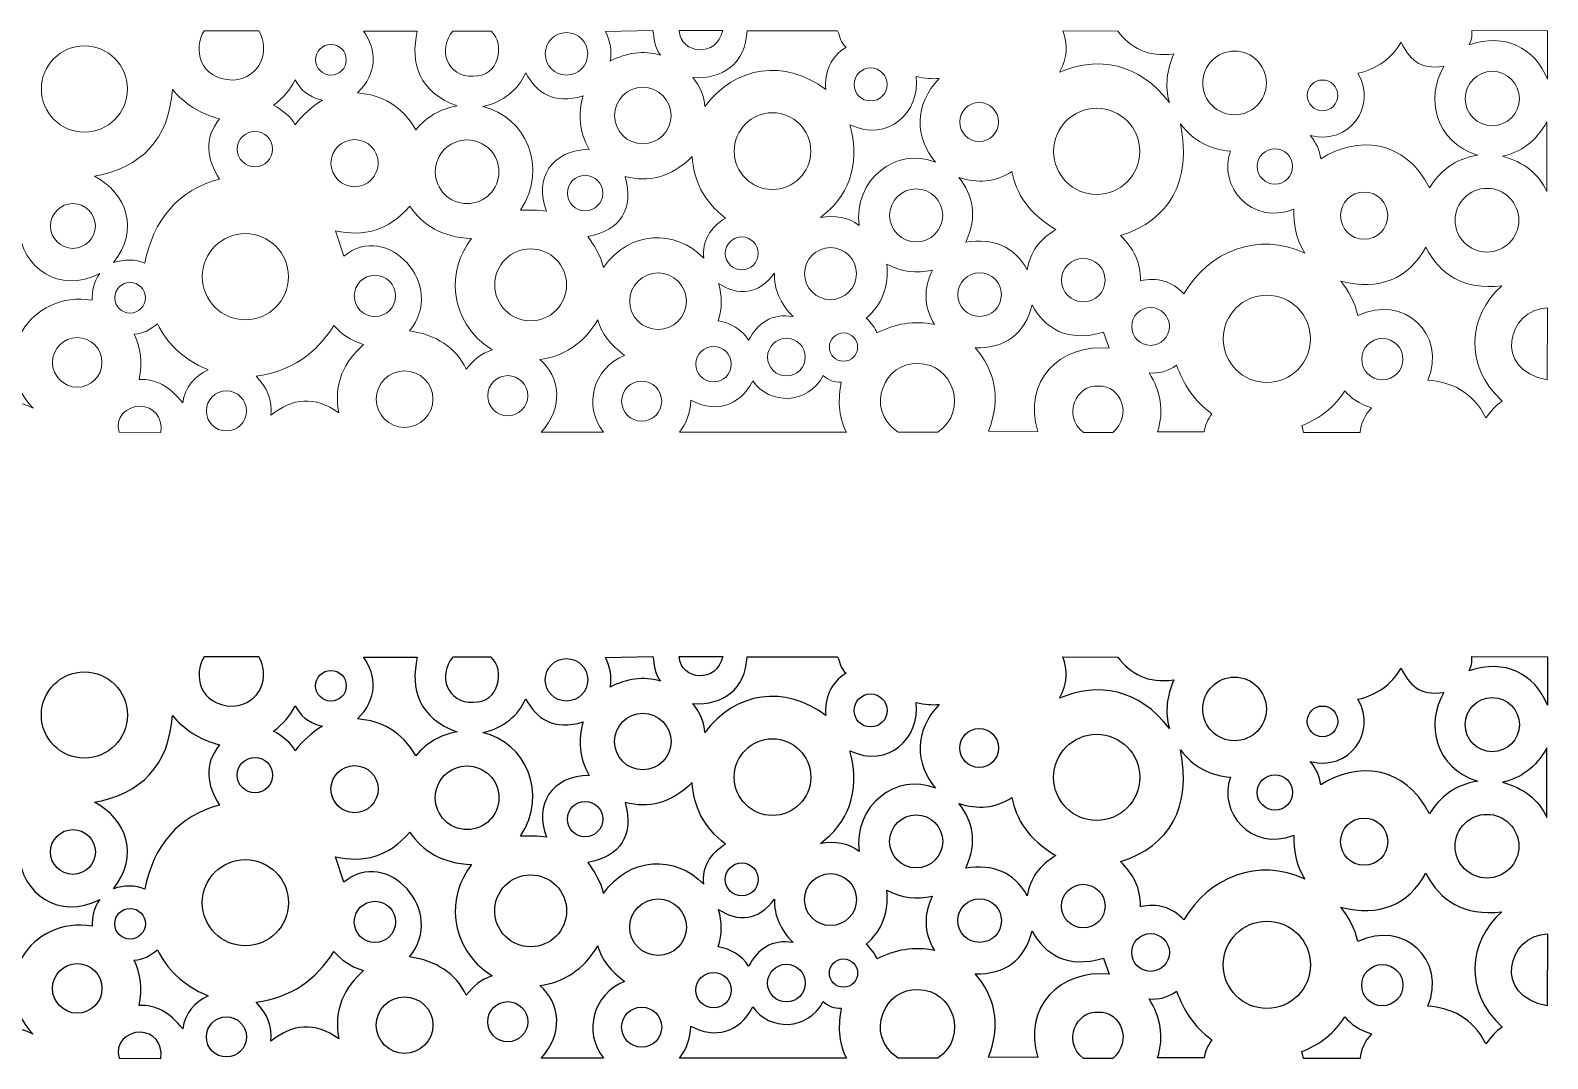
# Model space of a CAD drawing. Header units: centimetres. Extents: x -118 to 118, y -35 to 9.
# Drawn here: x 53.2 to 117.5, y -35.1 to 8.5 of the extents above; entities that cross this region are included whole.
import ezdxf

# ---------------------------------------------------------------- set-up
doc = ezdxf.new("R2010")
doc.units = ezdxf.units.CM
doc.header["$MEASUREMENT"] = 0
doc.layers.add('layer 1', color=7, linetype='Continuous')

msp = doc.modelspace()

# ---------------------------------------------------------------- linework, layer by layer
at = {"layer": 'layer 1', "color": 242, "lineweight": 9}
for centre, major_axis in [((75.93156, 7.53077), (0, 0.9)), ((55.49355, 6.03935), (0, 1.825)), ((65.94672, 7.27697), (0, 0.65)), ((104.25546, 6.29528), (0, 1.35)), ((88.82718, 6.23108), (0, 0.7)), ((115.18342, 5.63321), (0, 1.15)), ((79.16798, 4.91417), (0, 1.2)), ((107.98436, 5.77019), (0, 0.65)), ((93.4287, 4.64246), (0, 0.825)), ((98.41098, 3.39587), (0, 1.825)), ((84.66696, 3.40709), (0, 1.625)), ((62.72451, 3.49208), (0, 0.75)), ((66.94785, 2.89787), (0, 1)), ((71.72004, 2.53173), (0, 1.35)), ((105.96771, 2.75663), (0, 0.75)), ((76.72173, 1.62641), (0, 0.75)), ((90.75748, 0.68277), (0, 1.125)), ((109.74988, 0.67149), (0, 1)), ((114.95724, 0.47918), (0, 1.35)), ((55.00735, 0.23467), (0, 0.95)), ((62.31821, -1.91576), (0, 1.825)), ((83.36164, -0.92651), (0, 0.7)), ((74.41257, -2.25982), (0, 1.525)), ((87.12522, -1.7842), (0, 1.1)), ((97.84023, -2.0605), (0, 0.925)), ((67.81032, -2.72872), (0, 0.875)), ((79.81379, -2.95297), (0, 1.2)), ((93.44532, -2.67275), (0, 0.925)), ((57.43077, -2.80762), (0, 0.65)), ((105.62526, -4.54897), (0, 1.85)), ((100.69398, -4.02388), (0, 0.8)), ((55.18977, -5.54662), (0, 1.05)), ((87.67588, -4.89835), (0, 0.6)), ((82.16892, -5.62132), (0, 0.75)), ((85.25652, -5.32252), (0, 0.8)), ((110.52006, -5.40967), (0, 0.875)), ((69.06986, -7.10181), (0, 1.2)), ((73.4411, -6.95822), (0, 0.85)), ((79.11867, -7.19002), (0, 0.85)), ((61.51652, -7.60331), (0, 0.85))]:
    msp.add_ellipse(centre, major_axis=major_axis, ratio=1, dxfattribs=at)
at = {"layer": 'layer 1', "color": 177}
for centre, major_axis in [((65.94672, -19.25193), (0, 0.65)), ((75.93156, -18.99813), (0, 0.9)), ((55.49355, -20.48955), (0, 1.825)), ((104.25546, -20.23362), (0, 1.35)), ((88.82718, -20.29782), (0, 0.7)), ((115.18342, -20.89569), (0, 1.15)), ((79.16798, -21.61473), (0, 1.2)), ((107.98436, -20.75871), (0, 0.65)), ((93.4287, -21.88644), (0, 0.825)), ((84.66696, -23.12181), (0, 1.625)), ((98.41098, -23.13303), (0, 1.825)), ((62.72451, -23.03682), (0, 0.75)), ((66.94785, -23.63103), (0, 1)), ((71.72004, -23.99717), (0, 1.35)), ((105.96771, -23.77227), (0, 0.75)), ((76.72173, -24.90249), (0, 0.75)), ((90.75748, -25.84613), (0, 1.125)), ((109.74988, -25.85741), (0, 1)), ((114.95724, -26.04972), (0, 1.35)), ((55.00735, -26.29423), (0, 0.95)), ((62.31821, -28.44466), (0, 1.825)), ((83.36164, -27.45541), (0, 0.7)), ((74.41257, -28.78872), (0, 1.525)), ((87.12522, -28.3131), (0, 1.1)), ((79.81379, -29.48187), (0, 1.2)), ((93.44532, -29.20165), (0, 0.925)), ((97.84023, -28.5894), (0, 0.925)), ((57.43077, -29.33652), (0, 0.65)), ((67.81032, -29.25762), (0, 0.875)), ((105.62526, -31.07787), (0, 1.85)), ((100.69398, -30.55278), (0, 0.8)), ((87.67588, -31.42725), (0, 0.6)), ((55.18977, -32.07552), (0, 1.05)), ((82.16892, -32.15022), (0, 0.75)), ((85.25652, -31.85142), (0, 0.8)), ((110.52006, -31.93857), (0, 0.875)), ((69.06986, -33.63071), (0, 1.2)), ((73.4411, -33.48712), (0, 0.85)), ((61.51652, -34.13221), (0, 0.85)), ((79.11867, -33.71892), (0, 0.85))]:
    msp.add_ellipse(centre, major_axis=major_axis, ratio=1, dxfattribs=at)
at = {"layer": 'layer 1', "color": 242, "lineweight": 9}
for points, knots in [([(60.5671, 8.50596), (60.5671, 8.50596), (62.89474, 8.50596), (62.89474, 8.50596), (62.89474, 8.50596), (63.35702, 7.67675), (62.99193, 6.50911), (61.79938, 6.41793), (61.79938, 6.41793), (60.33256, 6.42618), (60.10454, 7.78976), (60.5671, 8.50596)], [0, 0, 0, 0, 0.25, 0.25, 0.25, 0.25, 0.5, 0.5, 0.5, 0.5, 1, 1, 1, 1]), ([(67.32852, 8.49698), (67.88893, 7.70433), (67.93876, 6.70834), (67.06707, 5.87003), (67.06707, 5.87003), (68.11805, 5.80156), (68.95842, 5.31186), (69.54462, 4.31378), (69.54462, 4.31378), (69.9897, 4.83668), (70.55617, 5.19774), (71.30007, 5.32223), (71.30007, 5.32223), (69.66045, 5.91197), (69.30192, 7.12604), (69.60687, 8.49698), (69.60687, 8.49698), (69.60687, 8.49698), (67.32852, 8.49698), (67.32852, 8.49698)], [0, 0, 0, 0, 0.16666667, 0.16666667, 0.16666667, 0.16666667, 0.33333333, 0.33333333, 0.33333333, 0.33333333, 0.5, 0.5, 0.5, 0.5, 0.66666667, 0.66666667, 0.66666667, 0.66666667, 1, 1, 1, 1]), ([(71.10961, 8.49708), (71.10961, 8.49708), (72.73872, 8.49708), (72.73872, 8.49708), (72.73872, 8.49708), (73.34222, 7.91982), (73.08438, 6.55082), (71.97208, 6.58048), (71.97208, 6.58048), (70.88373, 6.53999), (70.45477, 7.69794), (71.10961, 8.49708)], [0, 0, 0, 0, 0.25, 0.25, 0.25, 0.25, 0.5, 0.5, 0.5, 0.5, 1, 1, 1, 1]), ([(77.58281, 8.47591), (77.78422, 8.05843), (77.87762, 7.64094), (77.77851, 7.22343), (77.77851, 7.22343), (78.47948, 7.56987), (79.18918, 7.68956), (79.91164, 7.47784), (79.91164, 7.47784), (79.63821, 7.83968), (79.66369, 8.18443), (79.59852, 8.51505), (79.59852, 8.51505), (79.59852, 8.51505), (77.58281, 8.47591), (77.58281, 8.47591)], [0, 0, 0, 0, 0.2, 0.2, 0.2, 0.2, 0.4, 0.4, 0.4, 0.4, 0.6, 0.6, 0.6, 0.6, 1, 1, 1, 1]), ([(80.7063, 8.52446), (80.76562, 7.48858), (82.32627, 7.36538), (82.55445, 8.52446), (82.55445, 8.52446), (82.55445, 8.52446), (80.7063, 8.52446), (80.7063, 8.52446)], [0, 0, 0, 0, 0.33333333, 0.33333333, 0.33333333, 0.33333333, 1, 1, 1, 1]), ([(81.29497, 6.52572), (81.60421, 6.12906), (81.77304, 5.71836), (81.8015, 5.29362), (81.8015, 5.29362), (83.08829, 7.03339), (85.20652, 7.32613), (86.92156, 6.01919), (86.92156, 6.01919), (86.87998, 6.77493), (87.12358, 7.39378), (87.78403, 7.81258), (87.78403, 7.81258), (87.54955, 8.00319), (87.51869, 8.27576), (87.42809, 8.51077), (87.42809, 8.51077), (87.42809, 8.51077), (83.59489, 8.51077), (83.59489, 8.51077), (83.59489, 8.51077), (83.50248, 7.11493), (82.57839, 6.443), (81.29497, 6.52572)], [0, 0, 0, 0, 0.14285714, 0.14285714, 0.14285714, 0.14285714, 0.28571429, 0.28571429, 0.28571429, 0.28571429, 0.42857143, 0.42857143, 0.42857143, 0.42857143, 0.57142857, 0.57142857, 0.57142857, 0.57142857, 0.71428571, 0.71428571, 0.71428571, 0.71428571, 1, 1, 1, 1]), ([(96.97269, 8.50979), (97.19339, 7.94286), (97.18323, 7.35943), (96.83571, 6.75188), (96.83571, 6.75188), (98.4373, 7.45122), (100.2212, 7.14334), (101.49303, 5.4734), (101.49303, 5.4734), (101.29516, 6.15831), (101.38648, 6.84322), (101.67567, 7.5281), (101.67567, 7.5281), (100.56452, 7.36819), (99.84413, 7.79437), (99.30135, 8.48696), (99.30135, 8.48696), (99.30135, 8.48696), (96.97269, 8.50979), (96.97269, 8.50979)], [0, 0, 0, 0, 0.16666667, 0.16666667, 0.16666667, 0.16666667, 0.33333333, 0.33333333, 0.33333333, 0.33333333, 0.5, 0.5, 0.5, 0.5, 0.66666667, 0.66666667, 0.66666667, 0.66666667, 1, 1, 1, 1]), ([(114.3082, 8.51737), (114.34078, 8.26738), (114.29714, 8.11194), (114.20388, 7.90449), (114.20388, 7.90449), (115.71274, 8.42645), (116.95479, 7.80866), (117.52908, 6.45705), (117.52908, 6.45705), (117.52908, 6.45705), (117.52256, 8.51085), (117.52256, 8.51085), (117.52256, 8.51085), (117.52256, 8.51085), (114.3082, 8.51737), (114.3082, 8.51737)], [0, 0, 0, 0, 0.2, 0.2, 0.2, 0.2, 0.4, 0.4, 0.4, 0.4, 0.6, 0.6, 0.6, 0.6, 1, 1, 1, 1]), ([(107.4666, 4.07253), (107.72277, 3.7739), (107.85845, 3.43911), (107.91172, 3.07957), (107.91172, 3.07957), (109.41129, 4.05405), (111.49935, 3.93245), (112.517, 1.84693), (112.517, 1.84693), (112.9627, 2.56667), (113.59803, 3.08219), (114.5714, 3.23365), (114.5714, 3.23365), (112.73544, 3.80198), (112.34279, 5.64251), (113.13332, 7.00005), (113.13332, 7.00005), (112.10258, 6.82626), (111.63807, 7.34853), (111.3186, 8.02725), (111.3186, 8.02725), (110.89405, 7.31715), (110.27647, 6.88789), (109.48676, 6.70901), (109.48676, 6.70901), (110.31619, 5.26316), (109.09811, 3.64668), (107.4666, 4.07253)], [0, 0, 0, 0, 0.125, 0.125, 0.125, 0.125, 0.25, 0.25, 0.25, 0.25, 0.375, 0.375, 0.375, 0.375, 0.5, 0.5, 0.5, 0.5, 0.625, 0.625, 0.625, 0.625, 0.75, 0.75, 0.75, 0.75, 1, 1, 1, 1]), ([(74.20355, 6.73107), (73.87955, 6.00436), (73.2909, 5.50925), (72.38278, 5.29362), (72.38278, 5.29362), (74.18334, 4.87394), (75.1828, 2.74748), (73.98451, 0.89913), (73.98451, 0.89913), (74.34957, 0.91849), (74.71463, 0.91164), (75.07971, 0.85806), (75.07971, 0.85806), (74.5572, 2.23279), (75.28731, 3.47174), (76.90048, 3.47285), (76.90048, 3.47285), (76.46466, 4.23037), (76.41902, 4.98789), (76.64037, 5.74539), (76.64037, 5.74539), (75.39674, 5.3756), (74.65294, 5.85935), (74.20355, 6.73107)], [0, 0, 0, 0, 0.14285714, 0.14285714, 0.14285714, 0.14285714, 0.28571429, 0.28571429, 0.28571429, 0.28571429, 0.42857143, 0.42857143, 0.42857143, 0.42857143, 0.57142857, 0.57142857, 0.57142857, 0.57142857, 0.71428571, 0.71428571, 0.71428571, 0.71428571, 1, 1, 1, 1]), ([(90.75748, 6.57205), (90.93013, 5.04408), (89.57481, 3.77434), (87.9498, 4.51765), (87.9498, 4.51765), (88.43631, 2.71862), (87.82285, 1.4546), (86.70004, 0.59717), (86.70004, 0.59717), (87.30782, 0.68282), (87.87278, 0.62579), (88.34356, 0.25477), (88.34356, 0.25477), (88.08366, 2.18674), (89.90974, 3.61348), (91.57924, 2.94261), (91.57924, 2.94261), (90.69754, 3.95697), (90.6633, 5.3808), (91.73332, 6.48645), (91.73332, 6.48645), (91.44626, 6.45854), (91.12633, 6.48326), (90.75748, 6.57205)], [0, 0, 0, 0, 0.14285714, 0.14285714, 0.14285714, 0.14285714, 0.28571429, 0.28571429, 0.28571429, 0.28571429, 0.42857143, 0.42857143, 0.42857143, 0.42857143, 0.57142857, 0.57142857, 0.57142857, 0.57142857, 0.71428571, 0.71428571, 0.71428571, 0.71428571, 1, 1, 1, 1]), ([(59.22244, 6.02421), (59.08762, 3.88209), (57.88497, 2.70508), (55.91828, 2.34341), (55.91828, 2.34341), (57.27821, 1.63666), (57.84555, 0.05992), (56.72292, -1.32027), (56.72292, -1.32027), (57.18935, -1.18745), (57.64056, -1.15359), (58.05828, -1.33739), (58.05828, -1.33739), (58.4064, 0.48875), (59.49635, 1.77847), (61.22548, 2.22357), (61.22548, 2.22357), (60.68606, 3.07388), (60.53195, 3.92417), (61.22548, 4.77445), (61.22548, 4.77445), (60.36376, 4.99702), (59.71891, 5.43643), (59.22244, 6.02421)], [0, 0, 0, 0, 0.14285714, 0.14285714, 0.14285714, 0.14285714, 0.28571429, 0.28571429, 0.28571429, 0.28571429, 0.42857143, 0.42857143, 0.42857143, 0.42857143, 0.57142857, 0.57142857, 0.57142857, 0.57142857, 0.71428571, 0.71428571, 0.71428571, 0.71428571, 1, 1, 1, 1]), ([(64.43182, 6.43194), (64.21642, 6.01766), (63.92807, 5.64714), (63.50969, 5.3546), (63.50969, 5.3546), (63.9206, 5.12207), (64.25538, 4.85783), (64.42269, 4.52377), (64.42269, 4.52377), (64.75325, 4.94936), (65.13898, 5.30137), (65.59133, 5.56459), (65.59133, 5.56459), (64.9394, 5.70895), (64.63671, 6.04379), (64.43182, 6.43194)], [0, 0, 0, 0, 0.2, 0.2, 0.2, 0.2, 0.4, 0.4, 0.4, 0.4, 0.6, 0.6, 0.6, 0.6, 1, 1, 1, 1]), ([(101.96703, 4.56191), (102.43019, 2.12872), (101.52346, 0.49137), (99.42293, -0.17403), (99.42293, -0.17403), (99.94312, -0.68777), (100.2921, -1.29118), (100.26444, -2.09189), (100.26444, -2.09189), (100.9787, -1.93345), (101.59842, -2.09409), (102.10402, -2.63985), (102.10402, -2.63985), (103.1764, -0.8229), (105.2657, 0.01032), (107.23136, -0.91769), (107.23136, -0.91769), (106.85469, -0.29795), (106.74704, 0.32176), (106.76168, 0.94146), (106.76168, 0.94146), (104.96439, 0.24093), (103.54231, 1.9093), (104.08059, 3.40728), (104.08059, 3.40728), (103.21184, 3.47634), (102.49672, 3.84086), (101.96703, 4.56191)], [0, 0, 0, 0, 0.125, 0.125, 0.125, 0.125, 0.25, 0.25, 0.25, 0.25, 0.375, 0.375, 0.375, 0.375, 0.5, 0.5, 0.5, 0.5, 0.625, 0.625, 0.625, 0.625, 0.75, 0.75, 0.75, 0.75, 1, 1, 1, 1]), ([(117.49159, 4.64938), (117.49159, 4.64938), (117.49159, 1.69419), (117.49159, 1.69419), (117.49159, 1.69419), (117.1417, 2.45106), (116.51795, 2.9493), (115.62035, 3.1889), (115.62035, 3.1889), (116.38674, 3.36195), (117.02951, 3.80696), (117.49159, 4.64938)], [0, 0, 0, 0, 0.25, 0.25, 0.25, 0.25, 0.5, 0.5, 0.5, 0.5, 1, 1, 1, 1]), ([(76.83915, -0.21317), (78.22861, 0.0608), (78.79614, 0.92839), (78.42432, 2.33093), (78.42432, 2.33093), (79.39465, 2.07324), (80.34379, 2.28197), (81.26197, 3.17244), (81.26197, 3.17244), (81.31578, 2.18251), (81.73, 1.2986), (82.67101, 0.56963), (82.67101, 0.56963), (82.02192, 0.14887), (81.66965, -0.39908), (81.75122, -1.13296), (81.75122, -1.13296), (80.55092, 0.11954), (78.6031, 0.04777), (77.50453, -1.52436), (77.50453, -1.52436), (77.37752, -1.0083), (77.10134, -0.58377), (76.83915, -0.21317)], [0, 0, 0, 0, 0.14285714, 0.14285714, 0.14285714, 0.14285714, 0.28571429, 0.28571429, 0.28571429, 0.28571429, 0.42857143, 0.42857143, 0.42857143, 0.42857143, 0.57142857, 0.57142857, 0.57142857, 0.57142857, 0.71428571, 0.71428571, 0.71428571, 0.71428571, 1, 1, 1, 1]), ([(92.5722, 2.29205), (93.14868, 1.51884), (93.38268, 0.64574), (92.86324, -0.44715), (92.86324, -0.44715), (94.00885, -0.2845), (94.91334, -0.60406), (95.46548, -1.62843), (95.46548, -1.62843), (95.5739, -0.89797), (95.97906, -0.32729), (96.681, 0.08357), (96.681, 0.08357), (95.49386, 0.7769), (94.99741, 1.6272), (94.81492, 2.54885), (94.81492, 2.54885), (94.11585, 2.07519), (93.36256, 2.03524), (92.5722, 2.29205)], [0, 0, 0, 0, 0.16666667, 0.16666667, 0.16666667, 0.16666667, 0.33333333, 0.33333333, 0.33333333, 0.33333333, 0.5, 0.5, 0.5, 0.5, 0.66666667, 0.66666667, 0.66666667, 0.66666667, 1, 1, 1, 1]), ([(66.13892, 0.03221), (66.13892, 0.03221), (66.49844, -1.04635), (66.49844, -1.04635), (66.49844, -1.04635), (68.30891, 0.49162), (70.89117, -2.29322), (69.27188, -4.21355), (69.27188, -4.21355), (70.42151, -4.3701), (71.22614, -4.91222), (71.6858, -5.83995), (71.6858, -5.83995), (71.95472, -5.45903), (72.30709, -5.17084), (72.78148, -5.01819), (72.78148, -5.01819), (70.85508, -3.79409), (70.88941, -1.56849), (71.90836, -0.29307), (71.90836, -0.29307), (70.64995, -0.24752), (69.84532, 0.26609), (69.289, 1.07653), (69.289, 1.07653), (68.38448, 0.02506), (67.31733, -0.2403), (66.13892, 0.03221)], [0, 0, 0, 0, 0.125, 0.125, 0.125, 0.125, 0.25, 0.25, 0.25, 0.25, 0.375, 0.375, 0.375, 0.375, 0.5, 0.5, 0.5, 0.5, 0.625, 0.625, 0.625, 0.625, 0.75, 0.75, 0.75, 0.75, 1, 1, 1, 1]), ([(48.48222, -0.25231), (48.76764, -1.01389), (48.77742, -1.75429), (48.38437, -2.46372), (48.38437, -2.46372), (50.68401, -2.19621), (51.88432, -5.62746), (49.46072, -6.82783), (49.46072, -6.82783), (49.95156, -7.19642), (50.35273, -7.6139), (50.55664, -8.13902), (50.55664, -8.13902), (51.18622, -7.35799), (52.24943, -6.88187), (53.31601, -7.49321), (53.31601, -7.49321), (51.32578, -5.31637), (53.25368, -2.45982), (55.82097, -2.91383), (55.82097, -2.91383), (55.84331, -2.53547), (55.84151, -2.16517), (56.15366, -1.77877), (56.15366, -1.77877), (54.39504, -2.6567), (52.85084, -1.53248), (52.70934, 0.11952), (52.70934, 0.11952), (51.30029, -1.0321), (49.71512, -0.96681), (48.48222, -0.25231)], [0, 0, 0, 0, 0.11111111, 0.11111111, 0.11111111, 0.11111111, 0.22222222, 0.22222222, 0.22222222, 0.22222222, 0.33333333, 0.33333333, 0.33333333, 0.33333333, 0.44444444, 0.44444444, 0.44444444, 0.44444444, 0.55555556, 0.55555556, 0.55555556, 0.55555556, 0.66666667, 0.66666667, 0.66666667, 0.66666667, 0.77777778, 0.77777778, 0.77777778, 0.77777778, 1, 1, 1, 1]), ([(108.76772, -2.10779), (109.09264, -2.52891), (109.35666, -2.99572), (109.48676, -3.56299), (109.48676, -3.56299), (111.4099, -2.62138), (113.27026, -4.37332), (112.44852, -6.30219), (112.44852, -6.30219), (113.45009, -6.37341), (114.32321, -6.77284), (114.9138, -7.89435), (114.9138, -7.89435), (115.11541, -7.6185), (115.33136, -7.36518), (115.5986, -7.19243), (115.5986, -7.19243), (113.94894, -5.66303), (114.16589, -3.5858), (115.58148, -2.29611), (115.58148, -2.29611), (113.9593, -2.50304), (112.98062, -1.83251), (112.36292, -0.66971), (112.36292, -0.66971), (111.64388, -2.00507), (110.377, -2.51867), (108.76772, -2.10779)], [0, 0, 0, 0, 0.125, 0.125, 0.125, 0.125, 0.25, 0.25, 0.25, 0.25, 0.375, 0.375, 0.375, 0.375, 0.5, 0.5, 0.5, 0.5, 0.625, 0.625, 0.625, 0.625, 0.75, 0.75, 0.75, 0.75, 1, 1, 1, 1]), ([(84.74607, -1.76182), (84.09972, -2.68312), (83.18465, -2.73707), (82.38057, -2.19757), (82.38057, -2.19757), (82.51756, -2.72877), (82.55078, -3.25997), (82.35567, -3.79117), (82.35567, -3.79117), (82.92007, -3.87831), (83.35167, -4.14806), (83.65047, -4.60042), (83.65047, -4.60042), (84.04882, -3.89067), (84.61321, -3.45075), (85.54287, -3.60442), (85.54287, -3.60442), (84.99507, -3.07322), (84.72947, -2.45902), (84.74607, -1.76182)], [0, 0, 0, 0, 0.16666667, 0.16666667, 0.16666667, 0.16666667, 0.33333333, 0.33333333, 0.33333333, 0.33333333, 0.5, 0.5, 0.5, 0.5, 0.66666667, 0.66666667, 0.66666667, 0.66666667, 1, 1, 1, 1]), ([(89.51553, -1.38406), (89.59143, -2.32253), (89.3238, -3.09561), (88.64154, -3.66907), (88.64154, -3.66907), (88.849, -3.87617), (89.01383, -4.08324), (89.09433, -4.29034), (89.09433, -4.29034), (89.85775, -3.92), (90.66153, -3.75152), (91.53729, -3.94285), (91.53729, -3.94285), (91.05815, -3.14431), (91.07922, -2.37913), (91.44252, -1.63678), (91.44252, -1.63678), (90.7721, -1.79122), (90.12977, -1.70698), (89.51553, -1.38406)], [0, 0, 0, 0, 0.16666667, 0.16666667, 0.16666667, 0.16666667, 0.33333333, 0.33333333, 0.33333333, 0.33333333, 0.5, 0.5, 0.5, 0.5, 0.66666667, 0.66666667, 0.66666667, 0.66666667, 1, 1, 1, 1]), ([(95.67092, -3.10075), (95.36062, -4.37048), (94.52603, -4.94113), (93.257, -4.93259), (93.257, -4.93259), (94.05556, -5.82985), (94.39951, -7.01963), (93.82196, -8.45931), (93.82196, -8.45931), (93.82196, -8.45931), (95.9106, -8.47643), (95.9106, -8.47643), (95.9106, -8.47643), (95.25717, -6.36493), (96.86073, -4.72141), (98.94084, -4.94971), (98.94084, -4.94971), (98.94084, -4.94971), (98.70116, -4.26491), (98.70116, -4.26491), (98.70116, -4.26491), (97.16288, -4.72193), (96.20996, -4.10548), (95.67092, -3.10075)], [0, 0, 0, 0, 0.14285714, 0.14285714, 0.14285714, 0.14285714, 0.28571429, 0.28571429, 0.28571429, 0.28571429, 0.42857143, 0.42857143, 0.42857143, 0.42857143, 0.57142857, 0.57142857, 0.57142857, 0.57142857, 0.71428571, 0.71428571, 0.71428571, 0.71428571, 1, 1, 1, 1]), ([(77.26362, -3.74137), (76.64735, -4.76383), (75.8132, -5.29605), (74.79852, -5.42212), (74.79852, -5.42212), (75.66905, -6.15823), (75.82055, -7.45405), (74.86077, -8.49727), (74.86077, -8.49727), (74.86077, -8.49727), (77.50017, -8.49727), (77.50017, -8.49727), (77.50017, -8.49727), (76.61958, -7.3778), (77.06935, -5.79042), (78.39657, -5.24782), (78.39657, -5.24782), (77.81661, -4.82348), (77.41197, -4.33169), (77.26362, -3.74137)], [0, 0, 0, 0, 0.16666667, 0.16666667, 0.16666667, 0.16666667, 0.33333333, 0.33333333, 0.33333333, 0.33333333, 0.5, 0.5, 0.5, 0.5, 0.66666667, 0.66666667, 0.66666667, 0.66666667, 1, 1, 1, 1]), ([(117.52692, -3.23092), (115.82292, -3.28693), (115.18786, -5.88068), (117.50202, -6.28117), (117.50202, -6.28117), (117.50202, -6.28117), (117.52692, -3.23092), (117.52692, -3.23092)], [0, 0, 0, 0, 0.33333333, 0.33333333, 0.33333333, 0.33333333, 1, 1, 1, 1]), ([(57.60963, -4.35352), (57.88384, -4.92433), (57.96721, -5.55875), (57.82023, -6.26998), (57.82023, -6.26998), (58.49831, -6.226), (59.11256, -6.55594), (59.66298, -7.2598), (59.66298, -7.2598), (59.76163, -6.5735), (60.1641, -6.14429), (60.73704, -5.85931), (60.73704, -5.85931), (59.61022, -5.38374), (58.98546, -4.69576), (58.58892, -3.91126), (58.58892, -3.91126), (58.28881, -4.16399), (57.96589, -4.32546), (57.60963, -4.35352)], [0, 0, 0, 0, 0.16666667, 0.16666667, 0.16666667, 0.16666667, 0.33333333, 0.33333333, 0.33333333, 0.33333333, 0.5, 0.5, 0.5, 0.5, 0.66666667, 0.66666667, 0.66666667, 0.66666667, 1, 1, 1, 1]), ([(66.07169, -3.9882), (65.32797, -5.16659), (64.27249, -5.93649), (62.7724, -6.12384), (62.7724, -6.12384), (63.24558, -6.60672), (63.46364, -7.15724), (63.40214, -7.78033), (63.40214, -7.78033), (64.31155, -7.06377), (65.26334, -6.94053), (66.27704, -7.6845), (66.27704, -7.6845), (66.04147, -6.42358), (66.52326, -5.52137), (67.33117, -4.78222), (67.33117, -4.78222), (66.75629, -4.62606), (66.38542, -4.32712), (66.07169, -3.9882)], [0, 0, 0, 0, 0.16666667, 0.16666667, 0.16666667, 0.16666667, 0.33333333, 0.33333333, 0.33333333, 0.33333333, 0.5, 0.5, 0.5, 0.5, 0.66666667, 0.66666667, 0.66666667, 0.66666667, 1, 1, 1, 1]), ([(89.99991, -8.50234), (89.99991, -8.50234), (91.67418, -8.50234), (91.67418, -8.50234), (91.67418, -8.50234), (93.01335, -7.58446), (92.3008, -5.57324), (90.83178, -5.59606), (90.83178, -5.59606), (89.4725, -5.5013), (88.48795, -7.48445), (89.99991, -8.50234)], [0, 0, 0, 0, 0.25, 0.25, 0.25, 0.25, 0.5, 0.5, 0.5, 0.5, 1, 1, 1, 1]), ([(101.79988, -5.66875), (101.42401, -5.92324), (101.03597, -6.03167), (100.63572, -5.99403), (100.63572, -5.99403), (101.10936, -6.75872), (101.27638, -7.58275), (100.99524, -8.49355), (100.99524, -8.49355), (100.99524, -8.49355), (102.96404, -8.49355), (102.96404, -8.49355), (102.96404, -8.49355), (103.00777, -8.21518), (103.12381, -7.96091), (103.28932, -7.72315), (103.28932, -7.72315), (102.51501, -7.16337), (102.08704, -6.44773), (101.79988, -5.66875)], [0, 0, 0, 0, 0.16666667, 0.16666667, 0.16666667, 0.16666667, 0.33333333, 0.33333333, 0.33333333, 0.33333333, 0.5, 0.5, 0.5, 0.5, 0.66666667, 0.66666667, 0.66666667, 0.66666667, 1, 1, 1, 1]), ([(81.20616, -7.14367), (81.1866, -7.67505), (81.0236, -8.12819), (80.71716, -8.50309), (80.71716, -8.50309), (80.71716, -8.50309), (87.79788, -8.50309), (87.79788, -8.50309), (87.79788, -8.50309), (87.44053, -7.79566), (87.44601, -7.08825), (87.58272, -6.38083), (87.58272, -6.38083), (87.28551, -6.39688), (87.03122, -6.30561), (86.81988, -6.10699), (86.81988, -6.10699), (86.14506, -7.35231), (84.54113, -7.36209), (83.8272, -6.32215), (83.8272, -6.32215), (83.26403, -7.45052), (82.20616, -7.69095), (81.20616, -7.14367)], [0, 0, 0, 0, 0.14285714, 0.14285714, 0.14285714, 0.14285714, 0.28571429, 0.28571429, 0.28571429, 0.28571429, 0.42857143, 0.42857143, 0.42857143, 0.42857143, 0.57142857, 0.57142857, 0.57142857, 0.57142857, 0.71428571, 0.71428571, 0.71428571, 0.71428571, 1, 1, 1, 1]), ([(97.84618, -8.51959), (97.84618, -8.51959), (99.09197, -8.51959), (99.09197, -8.51959), (99.09197, -8.51959), (99.95324, -7.7715), (99.43559, -6.52964), (98.48961, -6.54823), (98.48961, -6.54823), (97.53111, -6.49112), (96.93781, -7.77339), (97.84618, -8.51959)], [0, 0, 0, 0, 0.25, 0.25, 0.25, 0.25, 0.5, 0.5, 0.5, 0.5, 1, 1, 1, 1]), ([(108.93285, -6.75436), (108.50245, -7.41906), (107.90663, -7.91835), (107.11116, -8.21803), (107.11116, -8.21803), (107.11116, -8.21803), (107.17434, -8.5234), (107.17434, -8.5234), (107.17434, -8.5234), (107.17434, -8.5234), (109.57518, -8.5234), (109.57518, -8.5234), (109.57518, -8.5234), (109.60423, -8.14296), (109.77778, -7.79465), (110.05956, -7.4704), (110.05956, -7.4704), (109.52154, -7.31294), (109.18987, -7.0523), (108.93285, -6.75436)], [0, 0, 0, 0, 0.16666667, 0.16666667, 0.16666667, 0.16666667, 0.33333333, 0.33333333, 0.33333333, 0.33333333, 0.5, 0.5, 0.5, 0.5, 0.66666667, 0.66666667, 0.66666667, 0.66666667, 1, 1, 1, 1]), ([(56.9673, -8.50234), (56.7514, -7.89334), (57.31299, -7.38089), (57.86235, -7.40722), (57.86235, -7.40722), (58.41171, -7.43349), (58.81889, -7.81255), (58.73634, -8.51287), (58.73634, -8.51287), (58.73634, -8.51287), (56.9673, -8.50234), (56.9673, -8.50234)], [0, 0, 0, 0, 0.25, 0.25, 0.25, 0.25, 0.5, 0.5, 0.5, 0.5, 1, 1, 1, 1])]:
    msp.add_open_spline(points, degree=3, knots=knots, dxfattribs=at)
at = {"layer": 'layer 1', "color": 177}
for points, knots in [([(80.7063, -18.00444), (80.76562, -19.04032), (82.32627, -19.16352), (82.55445, -18.00444), (82.55445, -18.00444), (82.55445, -18.00444), (80.7063, -18.00444), (80.7063, -18.00444)], [0, 0, 0, 0, 0.33333333, 0.33333333, 0.33333333, 0.33333333, 1, 1, 1, 1]), ([(114.3082, -18.01153), (114.34078, -18.26152), (114.29714, -18.41696), (114.20388, -18.62441), (114.20388, -18.62441), (115.71274, -18.10245), (116.95479, -18.72024), (117.52908, -20.07185), (117.52908, -20.07185), (117.52908, -20.07185), (117.52256, -18.01805), (117.52256, -18.01805), (117.52256, -18.01805), (117.52256, -18.01805), (114.3082, -18.01153), (114.3082, -18.01153)], [0, 0, 0, 0, 0.2, 0.2, 0.2, 0.2, 0.4, 0.4, 0.4, 0.4, 0.6, 0.6, 0.6, 0.6, 1, 1, 1, 1]), ([(60.5671, -18.02294), (60.5671, -18.02294), (62.89474, -18.02294), (62.89474, -18.02294), (62.89474, -18.02294), (63.35702, -18.85215), (62.99193, -20.01979), (61.79938, -20.11097), (61.79938, -20.11097), (60.33256, -20.10272), (60.10454, -18.73914), (60.5671, -18.02294)], [0, 0, 0, 0, 0.25, 0.25, 0.25, 0.25, 0.5, 0.5, 0.5, 0.5, 1, 1, 1, 1]), ([(67.32852, -18.03192), (67.88893, -18.82457), (67.93876, -19.82056), (67.06707, -20.65887), (67.06707, -20.65887), (68.11805, -20.72734), (68.95842, -21.21704), (69.54462, -22.21512), (69.54462, -22.21512), (69.9897, -21.69222), (70.55617, -21.33116), (71.30007, -21.20667), (71.30007, -21.20667), (69.66045, -20.61693), (69.30192, -19.40286), (69.60687, -18.03192), (69.60687, -18.03192), (69.60687, -18.03192), (67.32852, -18.03192), (67.32852, -18.03192)], [0, 0, 0, 0, 0.16666667, 0.16666667, 0.16666667, 0.16666667, 0.33333333, 0.33333333, 0.33333333, 0.33333333, 0.5, 0.5, 0.5, 0.5, 0.66666667, 0.66666667, 0.66666667, 0.66666667, 1, 1, 1, 1]), ([(71.10961, -18.03182), (71.10961, -18.03182), (72.73872, -18.03182), (72.73872, -18.03182), (72.73872, -18.03182), (73.34222, -18.60908), (73.08438, -19.97808), (71.97208, -19.94842), (71.97208, -19.94842), (70.88373, -19.98891), (70.45477, -18.83096), (71.10961, -18.03182)], [0, 0, 0, 0, 0.25, 0.25, 0.25, 0.25, 0.5, 0.5, 0.5, 0.5, 1, 1, 1, 1]), ([(77.58281, -18.05299), (77.78422, -18.47047), (77.87762, -18.88796), (77.77851, -19.30547), (77.77851, -19.30547), (78.47948, -18.95903), (79.18918, -18.83934), (79.91164, -19.05106), (79.91164, -19.05106), (79.63821, -18.68922), (79.66369, -18.34447), (79.59852, -18.01385), (79.59852, -18.01385), (79.59852, -18.01385), (77.58281, -18.05299), (77.58281, -18.05299)], [0, 0, 0, 0, 0.2, 0.2, 0.2, 0.2, 0.4, 0.4, 0.4, 0.4, 0.6, 0.6, 0.6, 0.6, 1, 1, 1, 1]), ([(81.29497, -20.00318), (81.60421, -20.39984), (81.77304, -20.81054), (81.8015, -21.23528), (81.8015, -21.23528), (83.08829, -19.49551), (85.20652, -19.20277), (86.92156, -20.50971), (86.92156, -20.50971), (86.87998, -19.75397), (87.12358, -19.13512), (87.78403, -18.71632), (87.78403, -18.71632), (87.54955, -18.52571), (87.51869, -18.25314), (87.42809, -18.01813), (87.42809, -18.01813), (87.42809, -18.01813), (83.59489, -18.01813), (83.59489, -18.01813), (83.59489, -18.01813), (83.50248, -19.41397), (82.57839, -20.0859), (81.29497, -20.00318)], [0, 0, 0, 0, 0.14285714, 0.14285714, 0.14285714, 0.14285714, 0.28571429, 0.28571429, 0.28571429, 0.28571429, 0.42857143, 0.42857143, 0.42857143, 0.42857143, 0.57142857, 0.57142857, 0.57142857, 0.57142857, 0.71428571, 0.71428571, 0.71428571, 0.71428571, 1, 1, 1, 1]), ([(96.97269, -18.01911), (97.19339, -18.58604), (97.18323, -19.16947), (96.83571, -19.77702), (96.83571, -19.77702), (98.4373, -19.07768), (100.2212, -19.38556), (101.49303, -21.0555), (101.49303, -21.0555), (101.29516, -20.37059), (101.38648, -19.68568), (101.67567, -19.0008), (101.67567, -19.0008), (100.56452, -19.16071), (99.84413, -18.73453), (99.30135, -18.04194), (99.30135, -18.04194), (99.30135, -18.04194), (96.97269, -18.01911), (96.97269, -18.01911)], [0, 0, 0, 0, 0.16666667, 0.16666667, 0.16666667, 0.16666667, 0.33333333, 0.33333333, 0.33333333, 0.33333333, 0.5, 0.5, 0.5, 0.5, 0.66666667, 0.66666667, 0.66666667, 0.66666667, 1, 1, 1, 1]), ([(107.4666, -22.45637), (107.72277, -22.755), (107.85845, -23.08979), (107.91172, -23.44933), (107.91172, -23.44933), (109.41129, -22.47485), (111.49935, -22.59645), (112.517, -24.68197), (112.517, -24.68197), (112.9627, -23.96223), (113.59803, -23.44671), (114.5714, -23.29525), (114.5714, -23.29525), (112.73544, -22.72692), (112.34279, -20.88639), (113.13332, -19.52885), (113.13332, -19.52885), (112.10258, -19.70264), (111.63807, -19.18037), (111.3186, -18.50165), (111.3186, -18.50165), (110.89405, -19.21175), (110.27647, -19.64101), (109.48676, -19.81989), (109.48676, -19.81989), (110.31619, -21.26574), (109.09811, -22.88222), (107.4666, -22.45637)], [0, 0, 0, 0, 0.125, 0.125, 0.125, 0.125, 0.25, 0.25, 0.25, 0.25, 0.375, 0.375, 0.375, 0.375, 0.5, 0.5, 0.5, 0.5, 0.625, 0.625, 0.625, 0.625, 0.75, 0.75, 0.75, 0.75, 1, 1, 1, 1]), ([(74.20355, -19.79783), (73.87955, -20.52454), (73.2909, -21.01965), (72.38278, -21.23528), (72.38278, -21.23528), (74.18334, -21.65496), (75.1828, -23.78142), (73.98451, -25.62977), (73.98451, -25.62977), (74.34957, -25.61041), (74.71463, -25.61726), (75.07971, -25.67084), (75.07971, -25.67084), (74.5572, -24.29611), (75.28731, -23.05716), (76.90048, -23.05605), (76.90048, -23.05605), (76.46466, -22.29853), (76.41902, -21.54101), (76.64037, -20.78351), (76.64037, -20.78351), (75.39674, -21.1533), (74.65294, -20.66955), (74.20355, -19.79783)], [0, 0, 0, 0, 0.14285714, 0.14285714, 0.14285714, 0.14285714, 0.28571429, 0.28571429, 0.28571429, 0.28571429, 0.42857143, 0.42857143, 0.42857143, 0.42857143, 0.57142857, 0.57142857, 0.57142857, 0.57142857, 0.71428571, 0.71428571, 0.71428571, 0.71428571, 1, 1, 1, 1]), ([(59.22244, -20.50469), (59.08762, -22.64681), (57.88497, -23.82382), (55.91828, -24.18549), (55.91828, -24.18549), (57.27821, -24.89224), (57.84555, -26.46898), (56.72292, -27.84917), (56.72292, -27.84917), (57.18935, -27.71635), (57.64056, -27.68249), (58.05828, -27.86629), (58.05828, -27.86629), (58.4064, -26.04015), (59.49635, -24.75043), (61.22548, -24.30533), (61.22548, -24.30533), (60.68606, -23.45502), (60.53195, -22.60473), (61.22548, -21.75445), (61.22548, -21.75445), (60.36376, -21.53188), (59.71891, -21.09247), (59.22244, -20.50469)], [0, 0, 0, 0, 0.14285714, 0.14285714, 0.14285714, 0.14285714, 0.28571429, 0.28571429, 0.28571429, 0.28571429, 0.42857143, 0.42857143, 0.42857143, 0.42857143, 0.57142857, 0.57142857, 0.57142857, 0.57142857, 0.71428571, 0.71428571, 0.71428571, 0.71428571, 1, 1, 1, 1]), ([(64.43182, -20.09696), (64.21642, -20.51124), (63.92807, -20.88176), (63.50969, -21.1743), (63.50969, -21.1743), (63.9206, -21.40683), (64.25538, -21.67107), (64.42269, -22.00513), (64.42269, -22.00513), (64.75325, -21.57954), (65.13898, -21.22753), (65.59133, -20.96431), (65.59133, -20.96431), (64.9394, -20.81995), (64.63671, -20.48511), (64.43182, -20.09696)], [0, 0, 0, 0, 0.2, 0.2, 0.2, 0.2, 0.4, 0.4, 0.4, 0.4, 0.6, 0.6, 0.6, 0.6, 1, 1, 1, 1]), ([(90.75748, -19.95685), (90.93013, -21.48482), (89.57481, -22.75456), (87.9498, -22.01125), (87.9498, -22.01125), (88.43631, -23.81028), (87.82285, -25.0743), (86.70004, -25.93173), (86.70004, -25.93173), (87.30782, -25.84608), (87.87278, -25.90311), (88.34356, -26.27413), (88.34356, -26.27413), (88.08366, -24.34216), (89.90974, -22.91542), (91.57924, -23.58629), (91.57924, -23.58629), (90.69754, -22.57193), (90.6633, -21.1481), (91.73332, -20.04245), (91.73332, -20.04245), (91.44626, -20.07036), (91.12633, -20.04564), (90.75748, -19.95685)], [0, 0, 0, 0, 0.14285714, 0.14285714, 0.14285714, 0.14285714, 0.28571429, 0.28571429, 0.28571429, 0.28571429, 0.42857143, 0.42857143, 0.42857143, 0.42857143, 0.57142857, 0.57142857, 0.57142857, 0.57142857, 0.71428571, 0.71428571, 0.71428571, 0.71428571, 1, 1, 1, 1]), ([(101.96703, -21.96699), (102.43019, -24.40018), (101.52346, -26.03753), (99.42293, -26.70293), (99.42293, -26.70293), (99.94312, -27.21667), (100.2921, -27.82008), (100.26444, -28.62079), (100.26444, -28.62079), (100.9787, -28.46235), (101.59842, -28.62299), (102.10402, -29.16875), (102.10402, -29.16875), (103.1764, -27.3518), (105.2657, -26.51858), (107.23136, -27.44659), (107.23136, -27.44659), (106.85469, -26.82685), (106.74704, -26.20714), (106.76168, -25.58744), (106.76168, -25.58744), (104.96439, -26.28797), (103.54231, -24.6196), (104.08059, -23.12162), (104.08059, -23.12162), (103.21184, -23.05256), (102.49672, -22.68804), (101.96703, -21.96699)], [0, 0, 0, 0, 0.125, 0.125, 0.125, 0.125, 0.25, 0.25, 0.25, 0.25, 0.375, 0.375, 0.375, 0.375, 0.5, 0.5, 0.5, 0.5, 0.625, 0.625, 0.625, 0.625, 0.75, 0.75, 0.75, 0.75, 1, 1, 1, 1]), ([(117.49159, -21.87952), (117.49159, -21.87952), (117.49159, -24.83471), (117.49159, -24.83471), (117.49159, -24.83471), (117.1417, -24.07784), (116.51795, -23.5796), (115.62035, -23.34), (115.62035, -23.34), (116.38674, -23.16695), (117.02951, -22.72194), (117.49159, -21.87952)], [0, 0, 0, 0, 0.25, 0.25, 0.25, 0.25, 0.5, 0.5, 0.5, 0.5, 1, 1, 1, 1]), ([(76.83915, -26.74207), (78.22861, -26.4681), (78.79614, -25.60051), (78.42432, -24.19797), (78.42432, -24.19797), (79.39465, -24.45566), (80.34379, -24.24693), (81.26197, -23.35646), (81.26197, -23.35646), (81.31578, -24.34639), (81.73, -25.2303), (82.67101, -25.95927), (82.67101, -25.95927), (82.02192, -26.38003), (81.66965, -26.92798), (81.75122, -27.66186), (81.75122, -27.66186), (80.55092, -26.40936), (78.6031, -26.48113), (77.50453, -28.05326), (77.50453, -28.05326), (77.37752, -27.5372), (77.10134, -27.11267), (76.83915, -26.74207)], [0, 0, 0, 0, 0.14285714, 0.14285714, 0.14285714, 0.14285714, 0.28571429, 0.28571429, 0.28571429, 0.28571429, 0.42857143, 0.42857143, 0.42857143, 0.42857143, 0.57142857, 0.57142857, 0.57142857, 0.57142857, 0.71428571, 0.71428571, 0.71428571, 0.71428571, 1, 1, 1, 1]), ([(92.5722, -24.23685), (93.14868, -25.01006), (93.38268, -25.88316), (92.86324, -26.97605), (92.86324, -26.97605), (94.00885, -26.8134), (94.91334, -27.13296), (95.46548, -28.15733), (95.46548, -28.15733), (95.5739, -27.42687), (95.97906, -26.85619), (96.681, -26.44533), (96.681, -26.44533), (95.49386, -25.752), (94.99741, -24.9017), (94.81492, -23.98005), (94.81492, -23.98005), (94.11585, -24.45371), (93.36256, -24.49366), (92.5722, -24.23685)], [0, 0, 0, 0, 0.16666667, 0.16666667, 0.16666667, 0.16666667, 0.33333333, 0.33333333, 0.33333333, 0.33333333, 0.5, 0.5, 0.5, 0.5, 0.66666667, 0.66666667, 0.66666667, 0.66666667, 1, 1, 1, 1]), ([(66.13892, -26.49669), (66.13892, -26.49669), (66.49844, -27.57525), (66.49844, -27.57525), (66.49844, -27.57525), (68.30891, -26.03728), (70.89117, -28.82212), (69.27188, -30.74245), (69.27188, -30.74245), (70.42151, -30.899), (71.22614, -31.44112), (71.6858, -32.36885), (71.6858, -32.36885), (71.95472, -31.98793), (72.30709, -31.69974), (72.78148, -31.54709), (72.78148, -31.54709), (70.85508, -30.32299), (70.88941, -28.09739), (71.90836, -26.82197), (71.90836, -26.82197), (70.64995, -26.77642), (69.84532, -26.26281), (69.289, -25.45237), (69.289, -25.45237), (68.38448, -26.50384), (67.31733, -26.7692), (66.13892, -26.49669)], [0, 0, 0, 0, 0.125, 0.125, 0.125, 0.125, 0.25, 0.25, 0.25, 0.25, 0.375, 0.375, 0.375, 0.375, 0.5, 0.5, 0.5, 0.5, 0.625, 0.625, 0.625, 0.625, 0.75, 0.75, 0.75, 0.75, 1, 1, 1, 1]), ([(48.48222, -26.78121), (48.76764, -27.54279), (48.77742, -28.28319), (48.38437, -28.99262), (48.38437, -28.99262), (50.68401, -28.72511), (51.88432, -32.15636), (49.46072, -33.35673), (49.46072, -33.35673), (49.95156, -33.72532), (50.35273, -34.1428), (50.55664, -34.66792), (50.55664, -34.66792), (51.18622, -33.88689), (52.24943, -33.41077), (53.31601, -34.02211), (53.31601, -34.02211), (51.32578, -31.84527), (53.25368, -28.98872), (55.82097, -29.44273), (55.82097, -29.44273), (55.84331, -29.06437), (55.84151, -28.69407), (56.15366, -28.30767), (56.15366, -28.30767), (54.39504, -29.1856), (52.85084, -28.06138), (52.70934, -26.40938), (52.70934, -26.40938), (51.30029, -27.561), (49.71512, -27.49571), (48.48222, -26.78121)], [0, 0, 0, 0, 0.11111111, 0.11111111, 0.11111111, 0.11111111, 0.22222222, 0.22222222, 0.22222222, 0.22222222, 0.33333333, 0.33333333, 0.33333333, 0.33333333, 0.44444444, 0.44444444, 0.44444444, 0.44444444, 0.55555556, 0.55555556, 0.55555556, 0.55555556, 0.66666667, 0.66666667, 0.66666667, 0.66666667, 0.77777778, 0.77777778, 0.77777778, 0.77777778, 1, 1, 1, 1]), ([(108.76772, -28.63669), (109.09264, -29.05781), (109.35666, -29.52462), (109.48676, -30.09189), (109.48676, -30.09189), (111.4099, -29.15028), (113.27026, -30.90222), (112.44852, -32.83109), (112.44852, -32.83109), (113.45009, -32.90231), (114.32321, -33.30174), (114.9138, -34.42325), (114.9138, -34.42325), (115.11541, -34.1474), (115.33136, -33.89408), (115.5986, -33.72133), (115.5986, -33.72133), (113.94894, -32.19193), (114.16589, -30.1147), (115.58148, -28.82501), (115.58148, -28.82501), (113.9593, -29.03194), (112.98062, -28.36141), (112.36292, -27.19861), (112.36292, -27.19861), (111.64388, -28.53397), (110.377, -29.04757), (108.76772, -28.63669)], [0, 0, 0, 0, 0.125, 0.125, 0.125, 0.125, 0.25, 0.25, 0.25, 0.25, 0.375, 0.375, 0.375, 0.375, 0.5, 0.5, 0.5, 0.5, 0.625, 0.625, 0.625, 0.625, 0.75, 0.75, 0.75, 0.75, 1, 1, 1, 1]), ([(84.74607, -28.29072), (84.09972, -29.21202), (83.18465, -29.26597), (82.38057, -28.72647), (82.38057, -28.72647), (82.51756, -29.25767), (82.55078, -29.78887), (82.35567, -30.32007), (82.35567, -30.32007), (82.92007, -30.40721), (83.35167, -30.67696), (83.65047, -31.12932), (83.65047, -31.12932), (84.04882, -30.41957), (84.61321, -29.97965), (85.54287, -30.13332), (85.54287, -30.13332), (84.99507, -29.60212), (84.72947, -28.98792), (84.74607, -28.29072)], [0, 0, 0, 0, 0.16666667, 0.16666667, 0.16666667, 0.16666667, 0.33333333, 0.33333333, 0.33333333, 0.33333333, 0.5, 0.5, 0.5, 0.5, 0.66666667, 0.66666667, 0.66666667, 0.66666667, 1, 1, 1, 1]), ([(89.51553, -27.91296), (89.59143, -28.85143), (89.3238, -29.62451), (88.64154, -30.19797), (88.64154, -30.19797), (88.849, -30.40507), (89.01383, -30.61214), (89.09433, -30.81924), (89.09433, -30.81924), (89.85775, -30.4489), (90.66153, -30.28042), (91.53729, -30.47175), (91.53729, -30.47175), (91.05815, -29.67321), (91.07922, -28.90803), (91.44252, -28.16568), (91.44252, -28.16568), (90.7721, -28.32012), (90.12977, -28.23588), (89.51553, -27.91296)], [0, 0, 0, 0, 0.16666667, 0.16666667, 0.16666667, 0.16666667, 0.33333333, 0.33333333, 0.33333333, 0.33333333, 0.5, 0.5, 0.5, 0.5, 0.66666667, 0.66666667, 0.66666667, 0.66666667, 1, 1, 1, 1]), ([(95.67092, -29.62965), (95.36062, -30.89938), (94.52603, -31.47003), (93.257, -31.46149), (93.257, -31.46149), (94.05556, -32.35875), (94.39951, -33.54853), (93.82196, -34.98821), (93.82196, -34.98821), (93.82196, -34.98821), (95.9106, -35.00533), (95.9106, -35.00533), (95.9106, -35.00533), (95.25717, -32.89383), (96.86073, -31.25031), (98.94084, -31.47861), (98.94084, -31.47861), (98.94084, -31.47861), (98.70116, -30.79381), (98.70116, -30.79381), (98.70116, -30.79381), (97.16288, -31.25083), (96.20996, -30.63438), (95.67092, -29.62965)], [0, 0, 0, 0, 0.14285714, 0.14285714, 0.14285714, 0.14285714, 0.28571429, 0.28571429, 0.28571429, 0.28571429, 0.42857143, 0.42857143, 0.42857143, 0.42857143, 0.57142857, 0.57142857, 0.57142857, 0.57142857, 0.71428571, 0.71428571, 0.71428571, 0.71428571, 1, 1, 1, 1]), ([(117.52692, -29.75982), (115.82292, -29.81583), (115.18786, -32.40958), (117.50202, -32.81007), (117.50202, -32.81007), (117.50202, -32.81007), (117.52692, -29.75982), (117.52692, -29.75982)], [0, 0, 0, 0, 0.33333333, 0.33333333, 0.33333333, 0.33333333, 1, 1, 1, 1]), ([(57.60963, -30.88242), (57.88384, -31.45323), (57.96721, -32.08765), (57.82023, -32.79888), (57.82023, -32.79888), (58.49831, -32.7549), (59.11256, -33.08484), (59.66298, -33.7887), (59.66298, -33.7887), (59.76163, -33.1024), (60.1641, -32.67319), (60.73704, -32.38821), (60.73704, -32.38821), (59.61022, -31.91264), (58.98546, -31.22466), (58.58892, -30.44016), (58.58892, -30.44016), (58.28881, -30.69289), (57.96589, -30.85436), (57.60963, -30.88242)], [0, 0, 0, 0, 0.16666667, 0.16666667, 0.16666667, 0.16666667, 0.33333333, 0.33333333, 0.33333333, 0.33333333, 0.5, 0.5, 0.5, 0.5, 0.66666667, 0.66666667, 0.66666667, 0.66666667, 1, 1, 1, 1]), ([(66.07169, -30.5171), (65.32797, -31.69549), (64.27249, -32.46539), (62.7724, -32.65274), (62.7724, -32.65274), (63.24558, -33.13562), (63.46364, -33.68614), (63.40214, -34.30923), (63.40214, -34.30923), (64.31155, -33.59267), (65.26334, -33.46943), (66.27704, -34.2134), (66.27704, -34.2134), (66.04147, -32.95248), (66.52326, -32.05027), (67.33117, -31.31112), (67.33117, -31.31112), (66.75629, -31.15496), (66.38542, -30.85602), (66.07169, -30.5171)], [0, 0, 0, 0, 0.16666667, 0.16666667, 0.16666667, 0.16666667, 0.33333333, 0.33333333, 0.33333333, 0.33333333, 0.5, 0.5, 0.5, 0.5, 0.66666667, 0.66666667, 0.66666667, 0.66666667, 1, 1, 1, 1]), ([(77.26362, -30.27027), (76.64735, -31.29273), (75.8132, -31.82495), (74.79852, -31.95102), (74.79852, -31.95102), (75.66905, -32.68713), (75.82055, -33.98295), (74.86077, -35.02617), (74.86077, -35.02617), (74.86077, -35.02617), (77.50017, -35.02617), (77.50017, -35.02617), (77.50017, -35.02617), (76.61958, -33.9067), (77.06935, -32.31932), (78.39657, -31.77672), (78.39657, -31.77672), (77.81661, -31.35238), (77.41197, -30.86059), (77.26362, -30.27027)], [0, 0, 0, 0, 0.16666667, 0.16666667, 0.16666667, 0.16666667, 0.33333333, 0.33333333, 0.33333333, 0.33333333, 0.5, 0.5, 0.5, 0.5, 0.66666667, 0.66666667, 0.66666667, 0.66666667, 1, 1, 1, 1]), ([(89.99991, -35.03124), (89.99991, -35.03124), (91.67418, -35.03124), (91.67418, -35.03124), (91.67418, -35.03124), (93.01335, -34.11336), (92.3008, -32.10214), (90.83178, -32.12496), (90.83178, -32.12496), (89.4725, -32.0302), (88.48795, -34.01335), (89.99991, -35.03124)], [0, 0, 0, 0, 0.25, 0.25, 0.25, 0.25, 0.5, 0.5, 0.5, 0.5, 1, 1, 1, 1]), ([(81.20616, -33.67257), (81.1866, -34.20395), (81.0236, -34.65709), (80.71716, -35.03199), (80.71716, -35.03199), (80.71716, -35.03199), (87.79788, -35.03199), (87.79788, -35.03199), (87.79788, -35.03199), (87.44053, -34.32456), (87.44601, -33.61715), (87.58272, -32.90973), (87.58272, -32.90973), (87.28551, -32.92578), (87.03122, -32.83451), (86.81988, -32.63589), (86.81988, -32.63589), (86.14506, -33.88121), (84.54113, -33.89099), (83.8272, -32.85105), (83.8272, -32.85105), (83.26403, -33.97942), (82.20616, -34.21985), (81.20616, -33.67257)], [0, 0, 0, 0, 0.14285714, 0.14285714, 0.14285714, 0.14285714, 0.28571429, 0.28571429, 0.28571429, 0.28571429, 0.42857143, 0.42857143, 0.42857143, 0.42857143, 0.57142857, 0.57142857, 0.57142857, 0.57142857, 0.71428571, 0.71428571, 0.71428571, 0.71428571, 1, 1, 1, 1]), ([(101.79988, -32.19765), (101.42401, -32.45214), (101.03597, -32.56057), (100.63572, -32.52293), (100.63572, -32.52293), (101.10936, -33.28762), (101.27638, -34.11165), (100.99524, -35.02245), (100.99524, -35.02245), (100.99524, -35.02245), (102.96404, -35.02245), (102.96404, -35.02245), (102.96404, -35.02245), (103.00777, -34.74408), (103.12381, -34.48981), (103.28932, -34.25205), (103.28932, -34.25205), (102.51501, -33.69227), (102.08704, -32.97663), (101.79988, -32.19765)], [0, 0, 0, 0, 0.16666667, 0.16666667, 0.16666667, 0.16666667, 0.33333333, 0.33333333, 0.33333333, 0.33333333, 0.5, 0.5, 0.5, 0.5, 0.66666667, 0.66666667, 0.66666667, 0.66666667, 1, 1, 1, 1]), ([(97.84618, -35.04849), (97.84618, -35.04849), (99.09197, -35.04849), (99.09197, -35.04849), (99.09197, -35.04849), (99.95324, -34.3004), (99.43559, -33.05854), (98.48961, -33.07713), (98.48961, -33.07713), (97.53111, -33.02002), (96.93781, -34.30229), (97.84618, -35.04849)], [0, 0, 0, 0, 0.25, 0.25, 0.25, 0.25, 0.5, 0.5, 0.5, 0.5, 1, 1, 1, 1]), ([(108.93285, -33.28326), (108.50245, -33.94796), (107.90663, -34.44725), (107.11116, -34.74693), (107.11116, -34.74693), (107.11116, -34.74693), (107.17434, -35.0523), (107.17434, -35.0523), (107.17434, -35.0523), (107.17434, -35.0523), (109.57518, -35.0523), (109.57518, -35.0523), (109.57518, -35.0523), (109.60423, -34.67186), (109.77778, -34.32355), (110.05956, -33.9993), (110.05956, -33.9993), (109.52154, -33.84184), (109.18987, -33.5812), (108.93285, -33.28326)], [0, 0, 0, 0, 0.16666667, 0.16666667, 0.16666667, 0.16666667, 0.33333333, 0.33333333, 0.33333333, 0.33333333, 0.5, 0.5, 0.5, 0.5, 0.66666667, 0.66666667, 0.66666667, 0.66666667, 1, 1, 1, 1]), ([(56.9673, -35.03124), (56.7514, -34.42224), (57.31299, -33.90979), (57.86235, -33.93612), (57.86235, -33.93612), (58.41171, -33.96239), (58.81889, -34.34145), (58.73634, -35.04177), (58.73634, -35.04177), (58.73634, -35.04177), (56.9673, -35.03124), (56.9673, -35.03124)], [0, 0, 0, 0, 0.25, 0.25, 0.25, 0.25, 0.5, 0.5, 0.5, 0.5, 1, 1, 1, 1])]:
    msp.add_open_spline(points, degree=3, knots=knots, dxfattribs=at)

doc.saveas('drawing.dxf')
